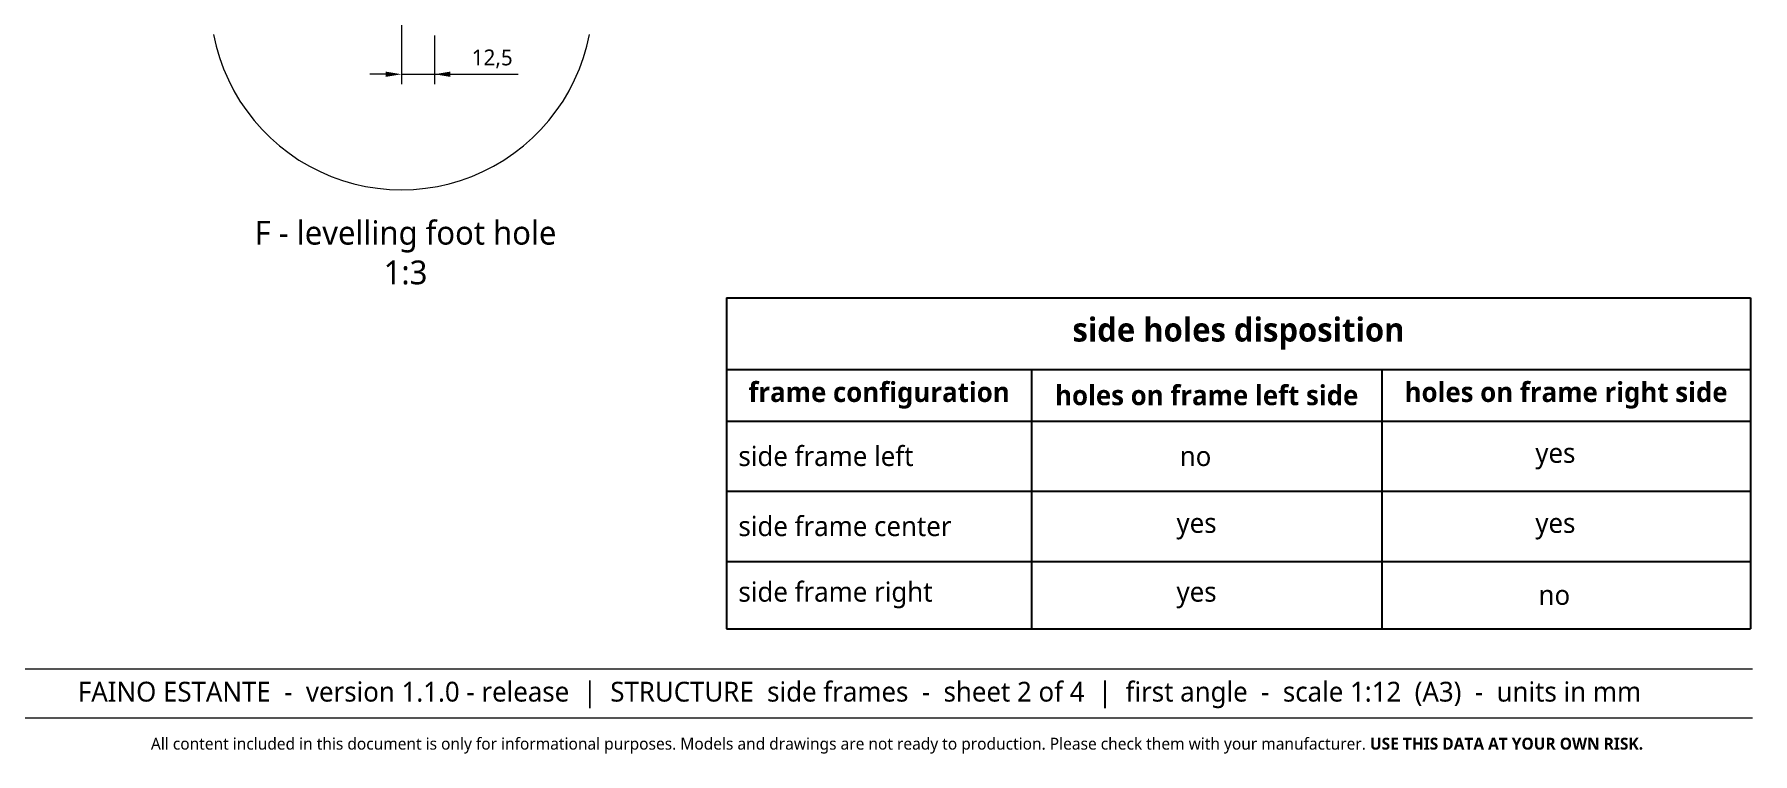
# Model space of a CAD drawing. Header units: millimetres. Extents: x 6 to 2422, y -21 to 287.
# Drawn here: x 1045.3 to 1262, y 5.5 to 96.2 of the extents above; entities that cross this region are included whole.
import ezdxf

# ---------------------------------------------------------------- set-up
doc = ezdxf.new("R2010")
doc.units = ezdxf.units.MM
doc.header["$LTSCALE"] = 12.7
doc.header["$PDMODE"] = 33
doc.header["$PDSIZE"] = 1
for name, color, linetype, lineweight in [('ANNOTATION_TEXT', 7, 'Continuous', 25), ('BORDER_FRAME', 7, 'Continuous', 15), ('DETAIL_VIEW_BORDER', 7, 'Continuous', 15), ('SKETCHED_GEOMETRY', 251, 'Continuous', 13)]:
    doc.layers.add(name, color=color, linetype=linetype, lineweight=lineweight)
doc.layers.add('TABLES', color=7, linetype='Continuous')
doc.styles.add('Onshape-Standard-Dimension', font='OpenSans-Regular.ttf')
doc.styles.add('Onshape-Standard-NoteStyle', font='Open Sans', dxfattribs={"height": 2.5})
doc.styles.add('Onshape-Standard-Table-DataRow', font='NotoSans-Regular.ttf')
doc.styles.add('Onshape-Standard-Table-HeaderRow', font='NotoSans-Bold.ttf')
doc.styles.add('Onshape-Standard-Table-TitleRow', font='NotoSans-Bold.ttf')
doc.styles.add('Onshape-Standard-View-Label', font='Open Sans', dxfattribs={"height": 3})
doc.dimstyles.new('Onshape-ISO-25$0', dxfattribs={"dimtxt": 2, "dimasz": 2, "dimexe": 1.25, "dimexo": 1, "dimgap": 0.75, "dimtad": 1, "dimtxsty": 'Onshape-Standard-Dimension', "dimcen": 2.5, "dimclrd": 251, "dimclre": 251, "dimclrt": 251, "dimadec": 1, "dimazin": 0, "dimtfac": 1, "dimtmove": 0, "dimatfit": 3, "dimfxl": 1, "dimlwd": 13, "dimlwe": 13, "dimarcsym": 0})

# ---------------------------------------------------------------- blocks, each defined once
blk = doc.blocks.new('*D27')
at = {"layer": 'ANNOTATION_TEXT', "color": 251, "lineweight": 13}
for p, q in [((1091.568385143941, 99.77275572915876), (1091.568385143941, 89.9701178164081)), ((1095.735051810607, 96.10608906249209), (1095.735051810607, 89.9701178164081)), ((1089.568385143941, 91.2201178164081), (1087.568385143941, 91.2201178164081)), ((1091.568385143941, 91.2201178164081), (1095.735051810607, 91.2201178164081)), ((1095.735051810607, 91.2201178164081), (1106.288185325594, 91.2201178164081)), ((1097.735051810607, 91.2201178164081), (1099.735051810607, 91.2201178164081))]:
    blk.add_line(p, q, dxfattribs=at)
at = {"layer": 'ANNOTATION_TEXT', "color": 251}
for points in [[(1089.568385143941, 90.88678448307478), (1089.568385143941, 91.55345114974143), (1091.568385143941, 91.2201178164081)], [(1097.735051810607, 91.55345114974143), (1097.735051810607, 90.88678448307478), (1095.735051810607, 91.2201178164081)]]:
    blk.add_solid(points, dxfattribs=at)
at = {"layer": 'Defpoints', "color": 0}
for p in [(1091.568385143941, 100.7727557291588), (1095.735051810607, 97.10608906249209), (1095.735051810607, 91.2201178164081)]:
    blk.add_point(p, dxfattribs=at)
at = {"layer": 'ANNOTATION_TEXT', "color": 251, "insert": (1103.0116185681, 93.16017231232091), "char_height": 2, "attachment_point": 5, "style": 'Onshape-Standard-Dimension'}
blk.add_mtext('12,5', dxfattribs=at)
blk = doc.blocks.new('*T28')
at = {"layer": 'TABLES', "color": 0, "linetype": 'ByBlock', "lineweight": -2}
for p, q in [((0, 0), (129.139845498548, 0)), ((0, 0), (0, -41.75876587990821)), ((129.139845498548, 0), (129.139845498548, -41.75876587990821)), ((0, -9.066666666666668), (129.139845498548, -9.066666666666668)), ((38.46934380057197, -9.066666666666668), (38.46934380057197, -41.75876587990821)), ((82.66027680815726, -9.066666666666668), (82.66027680815726, -41.75876587990821)), ((0, -15.57313805631245), (129.139845498548, -15.57313805631245)), ((0, -24.40647138964578), (129.139845498548, -24.40647138964578)), ((0, -33.24876184972194), (129.139845498548, -33.24876184972194)), ((0, -41.75876587990821), (129.139845498548, -41.75876587990821))]:
    blk.add_line(p, q, dxfattribs=at)
at = {"layer": 'TABLES', "color": 0}
for s, insert, char_height, width, attachment_point, style in [('side holes disposition', (64.56992274927399, -4.533333333333334), 3, 126.139845498548, 5, 'Onshape-Standard-Table-TitleRow'), ('frame configuration', (19.23467190028598, -12.31990236148956), 2.5, 35.46934380057197, 5, 'Onshape-Standard-Table-HeaderRow'), ('holes on frame right side', (105.9000611533526, -12.31990236148956), 2.5, 43.47956869039071, 5, 'Onshape-Standard-Table-HeaderRow'), ('holes on frame left side', (60.56481030436461, -12.31990236148956), 2.5, 41.19093300758529, 5, 'Onshape-Standard-Table-HeaderRow'), ('{\\H0.71429x;side frame left}', (1.5, -19.98980472297912), 3.5, 35.46934380057197, 4, 'Onshape-Standard-Table-DataRow'), ('{\\fNoto Sans|b0|i0|c0|p0;\\W6.76984;   }no', (39.96934380057197, -19.98980472297912), 2.5, 41.19093300758529, 4, 'Onshape-Standard-Table-DataRow'), ('{\\fNoto Sans|b0|i0|c0|p0;\\W7.03045;   }yes', (84.16027680815726, -19.98980472297912), 2.5, 43.47956869039071, 4, 'Onshape-Standard-Table-DataRow'), ('side frame center', (1.5, -28.82761661968386), 2.5, 35.46934380057197, 4, 'Onshape-Standard-Table-DataRow'), ('{\\fNoto Sans|b0|i0|c0|p0;\\W9.91415;  }yes', (39.96934380057197, -28.82761661968386), 2.5, 41.19093300758529, 4, 'Onshape-Standard-Table-DataRow'), ('{\\fNoto Sans|b0|i0|c0|p0;\\W7.03045;   }yes', (84.16027680815726, -28.82761661968386), 2.5, 43.47956869039071, 4, 'Onshape-Standard-Table-DataRow'), ('side frame right', (1.5, -37.50376386481508), 2.5, 35.46934380057197, 4, 'Onshape-Standard-Table-DataRow'), ('{\\fNoto Sans|b0|i0|c0|p0;\\W9.91415;  }yes', (39.96934380057197, -37.50376386481508), 2.5, 41.19093300758529, 4, 'Onshape-Standard-Table-DataRow'), ('{\\fNoto Sans|b0|i0|c0|p0;\\W7.19085;   }no', (84.16027680815726, -37.50376386481508), 2.5, 43.47956869039071, 4, 'Onshape-Standard-Table-DataRow')]:
    blk.add_mtext(s, dxfattribs=dict(at, insert=insert, char_height=char_height, width=width, attachment_point=attachment_point, style=style))

msp = doc.modelspace()

# ---------------------------------------------------------------- linework, layer by layer
at = {"layer": 'BORDER_FRAME'}
msp.add_line((1262, 10), (862, 10), dxfattribs=at)
at = {"layer": 'DETAIL_VIEW_BORDER', "flags": 128}
msp.add_lwpolyline([(1067.865590038946, 96.25120574178457), (1068.196272563482, 94.77181716889534), (1068.619194138671, 93.31611155893542), (1069.132685686269, 91.88983391689868), (1069.734720689731, 90.498613109034), (1070.422923191941, 89.14793964828165), (1071.194577172033, 87.84314402572724), (1072.046637264282, 86.58937567358856), (1072.975740776775, 85.39158264275925), (1073.978220962413, 84.25449207511238), (1075.050121489894, 83.1825915476312), (1076.187212057541, 82.18011136199291), (1077.38500508837, 81.2510078495006), (1078.638773440509, 80.39894775725102), (1079.943569063063, 79.62729377715911), (1081.294242523816, 78.93909127494906), (1082.68546333168, 78.33705627148734), (1084.111740973717, 77.82356472388894), (1085.567446583677, 77.40064314870025), (1087.046835156566, 77.0699606241641), (1088.544068221556, 76.83282220313032), (1090.05323688376, 76.69016376260849), (1091.568385143941, 76.64254831028893), (1093.083533404121, 76.69016376260849), (1094.592702066325, 76.83282220313032), (1096.089935131314, 77.0699606241641), (1097.569323704204, 77.40064314870027), (1099.025029314164, 77.82356472388894), (1100.4513069562, 78.33705627148734), (1101.842527764065, 78.93909127494908), (1103.193201224817, 79.62729377715911), (1104.497996847372, 80.39894775725104), (1105.75176519951, 81.25100784950061), (1106.94955823034, 82.18011136199291), (1108.086648797987, 83.1825915476312), (1109.158549325468, 84.2544920751124), (1110.161029511106, 85.39158264275926), (1111.090133023598, 86.58937567358859), (1111.942193115848, 87.84314402572726), (1112.71384709594, 89.14793964828165), (1113.40204959815, 90.49861310903401), (1114.004084601612, 91.8898339168987), (1114.51757614921, 93.31611155893543), (1114.940497724399, 94.77181716889535), (1115.271180248935, 96.25120574178457)], dxfattribs=at)
at = {"layer": 'SKETCHED_GEOMETRY'}
msp.add_line((1262, 16.17801656981424), (862.1699919824825, 16.17801656981429), dxfattribs=at)

# ---------------------------------------------------------------- block references
msp.add_blockref('*T28', (1132.570751544526, 63.03062165038701))

# ---------------------------------------------------------------- texts
at = {"layer": 'ANNOTATION_TEXT', "color": 7, "insert": (1091.568385143941, 72.72952756840196), "char_height": 3, "attachment_point": 2, "style": 'Onshape-Standard-View-Label'}
msp.add_mtext(' F - levelling foot hole^J 1:3', dxfattribs=at)
at = {"layer": 'ANNOTATION_TEXT', "attachment_point": 1, "style": 'Onshape-Standard-NoteStyle'}
for s, insert, char_height, width in [('{\\fOpen Sans|b0|i0|c0|p0;\\W7.36084;  }FAINO ESTANTE  -  version 1.1.0 - release  |  STRUCTURE  side frames  -  sheet 2 of 4  |  first angle  -  scale 1:12  (A3)  -  units in mm', (1038.283492530465, 14.59374686077517), 2.5, 222.7434210008141), ('{\\fOpen Sans|b0|i0|c0|p0;\\W9.38940;      }All content included in this document is only for informational purposes. Models and drawings are not ready to production. Please check them with your manufacturer. {\\fOpen Sans|b1|i0|c0|p0;USE THIS DATA AT YOUR OWN RISK.}', (1031.343705804556, 7.533830349954736), 1.5, 230.5094997588471)]:
    msp.add_mtext(s, dxfattribs=dict(at, insert=insert, char_height=char_height, width=width))

# ---------------------------------------------------------------- dimensions: what is measured, and where the dimension line sits
at = {"layer": 'ANNOTATION_TEXT'}
dim = msp.add_linear_dim(base=(1095.735051810607, 91.2201178164081), p1=(1091.568385143941, 100.7727557291588, 33.33333333333337), p2=(1095.735051810607, 97.10608906249209, 33.33333333333337), dimstyle='Onshape-ISO-25$0', override={"dimlfac": 3, "dimpost": ''}, dxfattribs=at)
dim.commit()
dim.dimension.update_dxf_attribs({"geometry": '*D27', "text_midpoint": (1103.0116185681, 91.2201178164081), "dimtype": 160})

doc.saveas('drawing.dxf')
